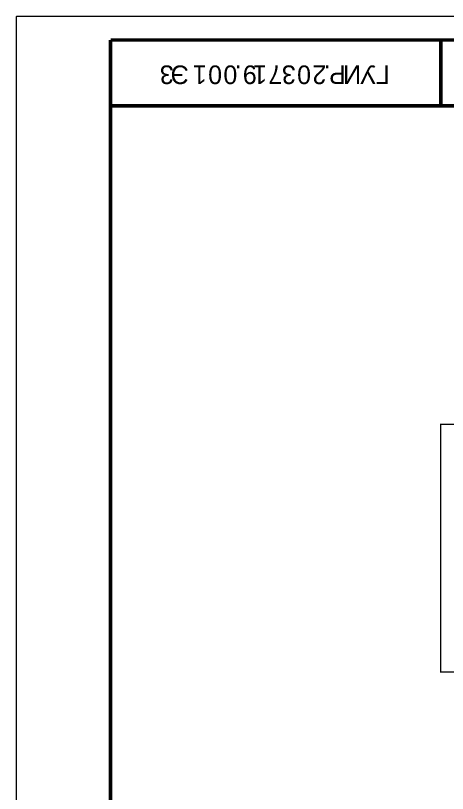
# Model space of a CAD drawing. Header units: millimetres. Extents: x 0 to 841, y 0 to 594.
# Drawn here: x -0.1 to 91.4, y 429.3 to 594.1 of the extents above; entities that cross this region are included whole.
import ezdxf

# ---------------------------------------------------------------- set-up
doc = ezdxf.new("R2010")
doc.units = ezdxf.units.MM
doc.layers.add('Sheet', color=255, linetype='Continuous')

msp = doc.modelspace()

# ---------------------------------------------------------------- linework, layer by layer
at = {"layer": 'Sheet'}
for points, const_width in [([(0.04, 0), (0.04, 594)], 0.3), ([(0.04, 594), (841, 594)], 0.3), ([(20.03, 4.99), (20.03, 588.99)], 0.749), ([(20.03, 588.97), (836.01, 588.97)], 0.749), ([(90.02, 575), (90.02, 588.99)], 0.749), ([(20.03, 575), (157.02, 575)], 0.749), ([(97.52, 507.5), (90.02, 507.5), (90.02, 455), (255.02, 455), (255.02, 462.49), (250.01, 462.49)], 0.3)]:
    msp.add_lwpolyline(points, dxfattribs=dict(at, const_width=const_width))
at = {"layer": 'Sheet', "const_width": 0.0991}
msp.add_lwpolyline([(0.04, 594), (0.04, 0), (841, 0), (841, 594), (0.04, 594), (0.04, 594)], close=True, dxfattribs=at)
msp.add_lwpolyline([(0.04, 594), (0.04, 0), (841, 0), (841, 594), (0.04, 594), (0.04, 594)], close=True, dxfattribs=at)

# ---------------------------------------------------------------- texts
at = {"layer": 'Sheet'}
for s, p in [('3', (33.42, 583.58)), ('Э', (36.65, 583.58)), ('0', (43.66, 583.58)), ('0', (46.89, 583.58)), ('9', (51.02, 583.58)), ('3', (59.29, 583.58)), ('0', (62.52, 583.58)), ('У', (76.36, 583.58)), ('1', (40.42, 583.58)), ('.', (47.79, 583.58)), ('1', (53.18, 583.58)), ('7', (56.41, 583.58)), ('2', (65.76, 583.58)), ('.', (66.65, 583.58)), ('Р', (69.89, 583.58)), ('И', (73.12, 583.58)), ('Г', (79.23, 583.58))]:
    msp.add_text(s, height=3.95, rotation=180, dxfattribs=at).set_placement(p)

doc.saveas('drawing.dxf')
